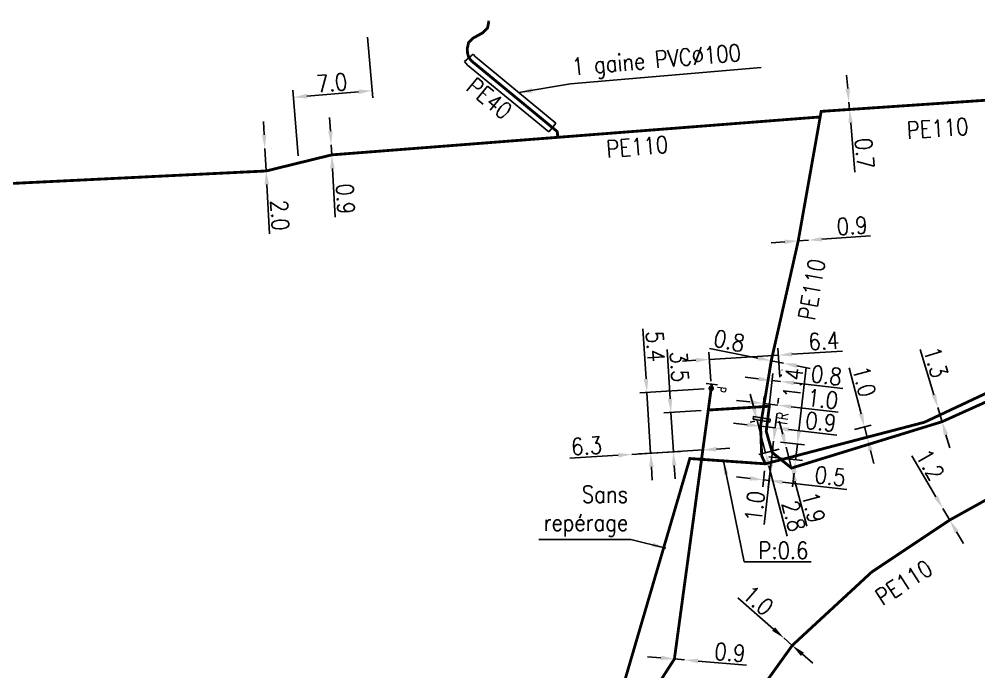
# Model space of a CAD drawing. Header units: millimetres. Extents: x 115991 to 117009, y 129000 to 129990.
# Drawn here: x 116075.2 to 116160.2, y 129347.3 to 129405 of the extents above; entities that cross this region are included whole.
import ezdxf
from ezdxf.enums import TextEntityAlignment as Align

# ---------------------------------------------------------------- set-up
doc = ezdxf.new("R2010")
doc.units = ezdxf.units.MM
doc.header["$PDMODE"] = 34
for name, pattern in [('L_25_FN', [2000, 1000, 1000]), ('L_25_PE', [2000, 1000, 1000]), ('L_RAC_PE', [3.5, 2, -1.5])]:
    doc.linetypes.add(name, pattern=pattern)
doc.layers.get('0').update_dxf_attribs({"linetype": 'CONTINUOUS'})
doc.layers.get('DEFPOINTS').update_dxf_attribs({"linetype": 'CONTINUOUS'})
for name, color, linetype in [('L_150', 1, 'CONTINUOUS'), ('L_300', 7, 'CONTINUOUS'), ('L_340', 7, 'CONTINUOUS'), ('L_400', 7, 'CONTINUOUS')]:
    doc.layers.add(name, color=color, linetype=linetype)
doc.layers.add('L_170', color=7, linetype='CONTINUOUS', plot=False)
doc.styles.add('G_ROMANS', font='ROMANS.SHX', dxfattribs={"width": 0.75})
doc.styles.get("Standard").update_dxf_attribs({"font": 'romans.shx', "width": 0.85})
doc.dimstyles.get("Standard").update_dxf_attribs({"dimtxt": 1.5, "dimasz": 1.2, "dimexe": 0.625, "dimexo": 0.625, "dimgap": 0.25, "dimtad": 1, "dimdec": 1, "dimzin": 0, "dimdsep": 46, "dimtxsty": 'Standard', "dimcen": -0.5, "dimadec": 0, "dimazin": 0, "dimtfac": 1, "dimtdec": 1, "dimtmove": 0, "dimatfit": 3, "dimfxl": 0, "dimtolj": 1, "dimtzin": 0, "dimarcsym": 0})

# ---------------------------------------------------------------- blocks, each defined once
blk = doc.blocks.new('L_340_19')
at = {"linetype": 'Continuous'}
blk.add_hatch(color=0, dxfattribs=at).paths.add_polyline_path([(0.125, 0.75), (-0.125, 0.75), (-0.125, -0.75), (0.125, -0.75)])
at = {"color": 0, "linetype": 'Continuous'}
blk.add_lwpolyline([(-0.125, 0.75), (0.125, 0.75), (0.125, -0.75), (-0.125, -0.75)], close=True, dxfattribs=at)
at = {"color": 0, "linetype": 'Continuous', "style": 'G_ROMANS', "width": 0.75}
for tag, height, flags, p in [('TR', 1.5, 8, (0, 3)), ('DEF_LEG', 1.2, 3, (0, -5)), ('DEF_COUP', 1.2, 3, (0, -7.5)), ('DEF_TYPE', 1.2, 3, (0, -10))]:
    blk.add_attdef(tag, text='', height=height, dxfattribs=dict(at, flags=flags)).set_placement(p, align=Align.MIDDLE)
blk = doc.blocks.new('*D166')
at = {"layer": 'DEFPOINTS', "color": 0, "linetype": 'Continuous', "transparency": 16777216}
for p in [(116105.9943718906, 129404.0847700182), (116106.4483849751, 129398.7241540022), (116099.9654046856, 129392.3271325548)]:
    blk.add_point(p, dxfattribs=at)
at = {"layer": 'L_150', "color": 0, "linetype": 'Continuous', "lineweight": -2, "transparency": 16777216}
for p, q in [((116106.0471169306, 129403.4619996266), (116106.5011300152, 129398.1013836105)), ((116099.9126596456, 129392.9499029465), (116099.4208995945, 129398.7562043411)), ((116100.6693637866, 129398.2347044263), (116105.2526658231, 129398.6228835253))]:
    blk.add_line(p, q, dxfattribs=at)
at = {"layer": 'L_150', "color": 0, "linetype": 'Continuous', "transparency": 16777216}
for points in [[(116105.2357874103, 129398.8221700506), (116105.2695442359, 129398.4235969999), (116106.4483849751, 129398.7241540022)], [(116100.6524853738, 129398.4339909517), (116100.6862421994, 129398.035417901), (116099.4736446346, 129398.1334339494)]]:
    blk.add_solid(points, dxfattribs=at)
at = {"layer": 'L_150', "color": 0, "linetype": 'Continuous', "transparency": 16777216, "insert": (116102.8766227407, 129399.4252266025), "char_height": 1.5, "attachment_point": 5, "rotation": 4.84106709787068}
blk.add_mtext('\\A1;7.0', dxfattribs=at)
blk = doc.blocks.new('*D167')
at = {"layer": 'DEFPOINTS', "color": 0, "linetype": 'Continuous', "transparency": 16777216}
for p in [(116102.8209435726, 129393.9375280669), (116102.8209435726, 129393.9375280669), (116102.8709003801, 129393.0396394095)]:
    blk.add_point(p, dxfattribs=at)
at = {"layer": 'L_150', "color": 0, "linetype": 'Continuous', "lineweight": -2, "transparency": 16777216}
for p, q in [((116102.7542809682, 129395.13567501), (116102.6876183639, 129396.3338219531)), ((116102.8209435726, 129393.9375280669), (116102.8709003802, 129393.0396394095)), ((116103.4949352463, 129393.074359516), (116103.4949352464, 129393.074359516)), ((116102.9375629846, 129391.8414924665), (116103.1770325187, 129387.5374348466))]:
    blk.add_line(p, q, dxfattribs=at)
at = {"layer": 'L_150', "color": 0, "linetype": 'Continuous', "transparency": 16777216}
for points in [[(116102.9539721254, 129395.1467854441), (116102.5545898111, 129395.1245645759), (116102.8209435726, 129393.9375280669)], [(116103.1372541417, 129391.8526029005), (116102.7378718274, 129391.8303820324), (116102.8709003802, 129393.0396394095)]]:
    blk.add_solid(points, dxfattribs=at)
at = {"layer": 'L_150', "color": 0, "linetype": 'Continuous', "transparency": 16777216, "insert": (116104.0890848397, 129389.1459423553), "char_height": 1.5, "attachment_point": 5, "rotation": 273.18454427555486}
blk.add_mtext('\\A1;0.9', dxfattribs=at)
blk = doc.blocks.new('*D170')
at = {"layer": 'DEFPOINTS', "color": 0, "linetype": 'Continuous', "transparency": 16777216}
for p in [(116096.9488447964, 129393.6108157219), (116096.9488447965, 129393.6108157219), (116097.0599089912, 129391.6146257001)]:
    blk.add_point(p, dxfattribs=at)
at = {"layer": 'L_150', "color": 0, "linetype": 'Continuous', "lineweight": -2, "transparency": 16777216}
for p, q in [((116096.8821821922, 129394.8089626649), (116096.8155195879, 129396.007109608)), ((116096.9488447965, 129393.6108157219), (116097.0599089914, 129391.6146257001)), ((116097.5728796626, 129393.6455358283), (116097.5728796627, 129393.6455358283)), ((116097.6839438574, 129391.6493458065), (116097.6839438576, 129391.6493458065)), ((116097.1265715958, 129390.416478757), (116097.3694139401, 129386.0518006072))]:
    blk.add_line(p, q, dxfattribs=at)
at = {"layer": 'L_150', "color": 0, "linetype": 'Continuous', "transparency": 16777216}
for points in [[(116097.0818733494, 129394.820073099), (116096.682491035, 129394.7978522309), (116096.9488447965, 129393.6108157219)], [(116097.3262627529, 129390.427589191), (116096.9268804386, 129390.4053683229), (116097.0599089914, 129391.6146257001)]]:
    blk.add_solid(points, dxfattribs=at)
at = {"layer": 'L_150', "color": 0, "linetype": 'Continuous', "transparency": 16777216, "insert": (116098.279779856, 129387.6906183809), "char_height": 1.5, "attachment_point": 5, "rotation": 273.18454427454395}
blk.add_mtext('\\A1;2.0', dxfattribs=at)
blk = doc.blocks.new('*D152')
at = {"layer": 'DEFPOINTS', "color": 0, "linetype": 'Continuous', "transparency": 16777216}
for p in [(116140.8589340796, 129369.0214487635), (116142.1503721663, 129368.8725834928), (116142.150739811, 129368.8757728895)]:
    blk.add_point(p, dxfattribs=at)
at = {"layer": 'L_150', "color": 0, "linetype": 'Continuous', "lineweight": -2, "transparency": 16777216}
for p, q in [((116139.6668279322, 129369.1588639487), (116138.4747217847, 129369.2962791341)), ((116140.7873636706, 129368.400560145), (116140.7873636706, 129368.4005601449)), ((116140.8589340796, 129369.0214487633), (116142.1503721663, 129368.8725834928)), ((116142.079169402, 129368.2548842711), (116142.0788017573, 129368.2516948744)), ((116143.3424783138, 129368.7351683075), (116147.6248358137, 129368.2415369719))]:
    blk.add_line(p, q, dxfattribs=at)
at = {"layer": 'L_150', "color": 0, "linetype": 'Continuous', "transparency": 16777216}
for points in [[(116139.6897304631, 129369.3575483066), (116139.6439254013, 129368.9601795908), (116140.8589340796, 129369.0214487633)], [(116143.3653808447, 129368.9338526654), (116143.3195757829, 129368.5364839496), (116142.1503721663, 129368.8725834928)]]:
    blk.add_solid(points, dxfattribs=at)
at = {"layer": 'L_150', "color": 0, "linetype": 'Continuous', "transparency": 16777216, "insert": (116146.194222792, 129369.4130668366), "char_height": 1.5, "attachment_point": 5, "rotation": 353.42448348719773}
blk.add_mtext('\\A1;0.9', dxfattribs=at)
blk = doc.blocks.new('*D153')
at = {"layer": 'DEFPOINTS', "color": 0, "linetype": 'Continuous', "transparency": 16777216}
for p in [(116148.582075999, 129368.5822004526), (116150.0586824901, 129368.967832081), (116148.8221273696, 129367.6630294459)]:
    blk.add_point(p, dxfattribs=at)
at = {"layer": 'L_150', "color": 0, "linetype": 'Continuous', "lineweight": -2, "transparency": 16777216}
for p, q in [((116149.7554597062, 129370.1288901946), (116148.6968873087, 129374.1822270021)), ((116149.1867937665, 129368.7401289859), (116150.6634002576, 129369.1257606143)), ((116149.4268451371, 129367.8209579792), (116150.9034516282, 129368.2065896076)), ((116150.2987338607, 129368.0486610743), (116150.0586824901, 129368.967832081)), ((116150.6019566446, 129366.8876029606), (116150.9051794286, 129365.726544847))]:
    blk.add_line(p, q, dxfattribs=at)
at = {"layer": 'L_150', "color": 0, "linetype": 'Continuous', "transparency": 16777216}
for points in [[(116149.9489693918, 129370.1794273253), (116149.5619500206, 129370.078353064), (116150.0586824901, 129368.967832081)], [(116150.7954663303, 129366.9381400913), (116150.408446959, 129366.83706583), (116150.2987338607, 129368.0486610743)]]:
    blk.add_solid(points, dxfattribs=at)
at = {"layer": 'L_150', "color": 0, "linetype": 'Continuous', "transparency": 16777216, "insert": (116150.0421105435, 129372.9887733085), "char_height": 1.5, "attachment_point": 5, "rotation": 284.63649240603775}
blk.add_mtext('\\A1;1.0', dxfattribs=at)
blk = doc.blocks.new('*D157')
at = {"layer": 'DEFPOINTS', "color": 0, "linetype": 'Continuous', "transparency": 16777216}
for p in [(116142.0134058872, 129367.6843717028), (116141.2806029977, 129365.6934794394), (116141.6134124656, 129364.2143431504)]:
    blk.add_point(p, dxfattribs=at)
at = {"layer": 'L_150', "color": 0, "linetype": 'Continuous', "lineweight": -2, "transparency": 16777216}
for p, q in [((116141.9418354781, 129367.0634830844), (116141.5418420566, 129363.5934545319)), ((116141.2090325887, 129365.072590821), (116141.0451311618, 129363.6507108591)), ((116139.9245954234, 129364.409014663), (116138.7324892759, 129364.5464298483)), ((116141.1167015708, 129364.2715994776), (116141.6134124656, 129364.2143431504)), ((116142.8055186131, 129364.076927965), (116148.4913569309, 129363.4215160891))]:
    blk.add_line(p, q, dxfattribs=at)
at = {"layer": 'L_150', "color": 0, "linetype": 'Continuous', "transparency": 16777216}
for points in [[(116139.9474979543, 129364.6076990209), (116139.9016928925, 129364.210330305), (116141.1167015708, 129364.2715994776)], [(116142.828421144, 129364.2756123229), (116142.7826160822, 129363.8782436071), (116141.6134124656, 129364.2143431504)]]:
    blk.add_solid(points, dxfattribs=at)
at = {"layer": 'L_150', "color": 0, "linetype": 'Continuous', "transparency": 16777216, "insert": (116147.0305864619, 129364.5965222307), "char_height": 1.5, "attachment_point": 5, "rotation": 353.424483487657}
blk.add_mtext('\\A1;0.5', dxfattribs=at)
blk = doc.blocks.new('*D158')
at = {"layer": 'DEFPOINTS', "color": 0, "linetype": 'Continuous', "transparency": 16777216}
for p in [(116142.0134058872, 129367.6843717028), (116144.1204862447, 129367.4414865885), (116140.9590085604, 129366.3966425865)]:
    blk.add_point(p, dxfattribs=at)
at = {"layer": 'L_150', "color": 0, "linetype": 'Continuous', "lineweight": -2, "transparency": 16777216}
for p, q in [((116144.25790143, 129368.633592736), (116144.9024826647, 129374.2254729228)), ((116142.6342945057, 129367.6128012938), (116144.7413748632, 129367.3699161795)), ((116143.9601685284, 129366.0506960832), (116144.1204862447, 129367.4414865885)), ((116141.5798971788, 129366.3250721774), (116144.5810571469, 129365.9791256741)), ((116143.8227533431, 129364.8585899357), (116143.6853381577, 129363.6664837882))]:
    blk.add_line(p, q, dxfattribs=at)
at = {"layer": 'L_150', "color": 0, "linetype": 'Continuous', "transparency": 16777216}
for points in [[(116144.0592170721, 129368.6564952669), (116144.4565857879, 129368.6106902051), (116144.1204862447, 129367.4414865885)], [(116143.6240689852, 129364.8814924666), (116144.021437701, 129364.8356874048), (116143.9601685284, 129366.0506960832)]]:
    blk.add_solid(points, dxfattribs=at)
at = {"layer": 'L_150', "color": 0, "linetype": 'Continuous', "transparency": 16777216, "insert": (116143.7344290771, 129372.8250173482), "char_height": 1.5, "attachment_point": 5, "rotation": 83.42448348811011}
blk.add_mtext('\\A1;1.4', dxfattribs=at)
blk = doc.blocks.new('*D171')
at = {"layer": 'DEFPOINTS', "color": 0, "linetype": 'Continuous', "transparency": 16777216}
for p in [(116142.3825347771, 129370.8866438369), (116142.328315687, 129370.4162816241), (116140.9499923553, 129369.638788069)]:
    blk.add_point(p, dxfattribs=at)
at = {"layer": 'L_340', "color": 0, "linetype": 'Continuous', "lineweight": -2, "transparency": 16777216}
for p, q in [((116141.0215627644, 129370.2596766875), (116141.1823031865, 129371.654134256)), ((116139.91862663, 129371.1706608229), (116138.7265204825, 129371.3080760084)), ((116141.1107327774, 129371.0332456375), (116142.3825347771, 129370.8866438369)), ((116142.399886096, 129371.0371702425), (116142.4541051862, 129371.5075324554)), ((116143.5746409246, 129370.7492286515), (116147.7363686358, 129370.2695024237))]:
    blk.add_line(p, q, dxfattribs=at)
at = {"layer": 'L_340', "color": 0, "linetype": 'Continuous', "transparency": 16777216}
for points in [[(116139.9415291609, 129371.3693451809), (116139.8957240991, 129370.971976465), (116141.1107327774, 129371.0332456375)], [(116143.5975434555, 129370.9479130094), (116143.5517383937, 129370.5505442936), (116142.3825347771, 129370.8866438369)]]:
    blk.add_solid(points, dxfattribs=at)
at = {"layer": 'L_340', "color": 0, "linetype": 'Continuous', "transparency": 16777216, "insert": (116146.3660705085, 129371.4340797344), "char_height": 1.5, "attachment_point": 5, "rotation": 353.42448348340565}
blk.add_mtext('\\A1;1.0', dxfattribs=at)
blk = doc.blocks.new('*D172')
at = {"layer": 'DEFPOINTS', "color": 0, "linetype": 'Continuous', "transparency": 16777216}
for p in [(116144.1941161692, 129385.4240271551), (116145.0919156528, 129385.4869245898), (116145.0919156528, 129385.4869245898)]:
    blk.add_point(p, dxfattribs=at)
at = {"layer": 'L_150', "color": 0, "linetype": 'Continuous', "lineweight": -2, "transparency": 16777216}
for p, q in [((116142.9970501911, 129385.3401639089), (116141.799984213, 129385.2563006627)), ((116144.1941161692, 129385.4240271551), (116145.0919156528, 129385.4869245898)), ((116146.2889816309, 129385.570787836), (116150.5891561415, 129385.8720465806))]:
    blk.add_line(p, q, dxfattribs=at)
at = {"layer": 'L_150', "color": 0, "linetype": 'Continuous', "transparency": 16777216}
for points in [[(116142.9830729834, 129385.5396749052), (116143.0110273988, 129385.1406529126), (116144.1941161692, 129385.4240271551)], [(116146.2750044232, 129385.7702988324), (116146.3029588386, 129385.3712768397), (116145.0919156528, 129385.4869245898)]]:
    blk.add_solid(points, dxfattribs=at)
at = {"layer": 'L_150', "color": 0, "linetype": 'Continuous', "transparency": 16777216, "insert": (116148.9677158368, 129386.7609038132), "char_height": 1.5, "attachment_point": 5, "rotation": 4.007441675864143}
blk.add_mtext('\\A1;0.9', dxfattribs=at)
blk = doc.blocks.new('*D173')
at = {"layer": 'DEFPOINTS', "color": 0, "linetype": 'Continuous', "transparency": 16777216}
for p in [(116141.8065118285, 129374.8221976091), (116142.8852011569, 129374.6068391544), (116142.8861351591, 129374.611517393)]:
    blk.add_point(p, dxfattribs=at)
at = {"layer": 'L_150', "color": 0, "linetype": 'Continuous', "lineweight": -2, "transparency": 16777216}
for p, q in [((116140.6297354867, 129375.0571389662), (116136.3429073842, 129375.9129967668)), ((116142.8852011569, 129374.6068391544), (116141.8065118285, 129374.8221976092)), ((116144.0619774987, 129374.3718977974), (116145.2387538406, 129374.1369564403)), ((116142.763769869, 129373.9986130483), (116142.7628358667, 129373.9939348097))]:
    blk.add_line(p, q, dxfattribs=at)
at = {"layer": 'L_150', "color": 0, "linetype": 'Continuous', "transparency": 16777216}
for points in [[(116140.6688923795, 129375.2532683565), (116140.5905785938, 129374.8610095759), (116141.8065118285, 129374.8221976092)], [(116144.1011343916, 129374.5680271877), (116144.0228206059, 129374.1757684071), (116142.8852011569, 129374.6068391544)]]:
    blk.add_solid(points, dxfattribs=at)
at = {"layer": 'L_150', "color": 0, "linetype": 'Continuous', "transparency": 16777216, "insert": (116138.0937177287, 129376.5831854965), "char_height": 1.5, "attachment_point": 5, "rotation": 348.70944655713174}
blk.add_mtext('\\A1;0.8', dxfattribs=at)
blk = doc.blocks.new('*D174')
at = {"layer": 'DEFPOINTS', "color": 0, "linetype": 'Continuous', "transparency": 16777216}
for p in [(116148.6814932024, 129397.7069125818), (116148.6814932024, 129397.7069125818), (116148.7369431633, 129397.059282053)]:
    blk.add_point(p, dxfattribs=at)
at = {"layer": 'L_150', "color": 0, "linetype": 'Continuous', "lineweight": -2, "transparency": 16777216}
for p, q in [((116148.5791240439, 129398.9025381735), (116148.4767548853, 129400.0981637651)), ((116148.6814932024, 129397.7069125818), (116148.7369431633, 129397.059282053)), ((116148.8393123219, 129395.8636564614), (116149.2122285424, 129391.5081632347))]:
    blk.add_line(p, q, dxfattribs=at)
at = {"layer": 'L_150', "color": 0, "linetype": 'Continuous', "transparency": 16777216}
for points in [[(116148.7783949758, 129398.9195996999), (116148.3798531119, 129398.885476647), (116148.6814932024, 129397.7069125818)], [(116149.0385832539, 129395.8807179878), (116148.64004139, 129395.846594935), (116148.7369431633, 129397.059282053)]]:
    blk.add_solid(points, dxfattribs=at)
at = {"layer": 'L_150', "color": 0, "linetype": 'Continuous', "transparency": 16777216, "insert": (116150.0733096711, 129393.1734046844), "char_height": 1.5, "attachment_point": 5, "rotation": 274.89371514756493}
blk.add_mtext('\\A1;0.7', dxfattribs=at)
blk = doc.blocks.new('*D557')
at = {"layer": 'DEFPOINTS', "color": 0, "linetype": 'Continuous', "transparency": 16777216}
for p in [(116140.949160487, 129369.6331483293), (116141.2951963349, 129366.6791536438), (116143.1227645297, 129367.1564426867)]:
    blk.add_point(p, dxfattribs=at)
at = {"layer": 'L_340', "color": 0, "linetype": 'Continuous', "lineweight": -2, "transparency": 16777216}
for p, q in [((116140.2476699658, 129370.6901945502), (116139.9444471818, 129371.8512526639)), ((116140.3444427195, 129369.475219796), (116139.9461749822, 129369.3712079032)), ((116140.5508927497, 129369.5291364365), (116141.2951963349, 129366.6791536438)), ((116142.5180467622, 129366.9985141534), (116140.6904785674, 129366.5212251105)), ((116141.5984191189, 129365.5180955301), (116143.2256153001, 129359.2874643615))]:
    blk.add_line(p, q, dxfattribs=at)
at = {"layer": 'L_340', "color": 0, "linetype": 'Continuous', "transparency": 16777216}
for points in [[(116140.4411796514, 129370.7407316809), (116140.0541602802, 129370.6396574195), (116140.5508927497, 129369.5291364365)], [(116141.7919288045, 129365.5686326608), (116141.4049094333, 129365.4675583994), (116141.2951963349, 129366.6791536438)]]:
    blk.add_solid(points, dxfattribs=at)
at = {"layer": 'L_340', "color": 0, "linetype": 'Continuous', "transparency": 16777216, "insert": (116143.7924764779, 129361.0744053792), "char_height": 1.5, "attachment_point": 5, "rotation": 284.63649240693167}
blk.add_mtext('\\A1;2.8', dxfattribs=at)
blk = doc.blocks.new('*D676')
at = {"layer": 'DEFPOINTS', "color": 0, "linetype": 'Continuous', "transparency": 16777216}
for p in [(116156.5565910009, 129370.6648306078), (116156.5565910009, 129370.6648306078), (116156.9332244016, 129369.4205849401)]:
    blk.add_point(p, dxfattribs=at)
at = {"layer": 'L_150', "color": 0, "linetype": 'Continuous', "lineweight": -2, "transparency": 16777216}
for p, q in [((116156.2089294002, 129371.8133650702), (116154.9952179192, 129375.8229809167)), ((116156.9332244016, 129369.4205849401), (116156.5565910009, 129370.6648306078)), ((116157.2808860023, 129368.2720504777), (116157.628547603, 129367.1235160153))]:
    blk.add_line(p, q, dxfattribs=at)
at = {"layer": 'L_150', "color": 0, "linetype": 'Continuous', "transparency": 16777216}
for points in [[(116156.4003518106, 129371.8713086703), (116156.0175069898, 129371.7554214701), (116156.5565910009, 129370.6648306078)], [(116157.4723084127, 129368.3299940778), (116157.0894635919, 129368.2141068776), (116156.9332244016, 129369.4205849401)]]:
    blk.add_solid(points, dxfattribs=at)
at = {"layer": 'L_150', "color": 0, "linetype": 'Continuous', "transparency": 16777216, "insert": (116156.3853549114, 129374.6821582253), "char_height": 1.5, "attachment_point": 5, "rotation": 286.8410738846403}
blk.add_mtext('\\A1;1.3', dxfattribs=at)
blk = doc.blocks.new('*D677')
at = {"layer": 'DEFPOINTS', "color": 0, "linetype": 'Continuous', "transparency": 16777216}
for p in [(116143.1227645298, 129367.1564426868), (116143.1227645298, 129367.1564426868), (116143.602867271, 129365.3181006735)]:
    blk.add_point(p, dxfattribs=at)
at = {"layer": 'L_150', "color": 0, "linetype": 'Continuous', "lineweight": -2, "transparency": 16777216}
for p, q in [((116142.8195417459, 129368.3175008004), (116142.5163189619, 129369.4785589141)), ((116143.1227645298, 129367.1564426868), (116143.602867271, 129365.3181006735)), ((116143.9060900549, 129364.1570425598), (116144.9493208234, 129360.162449764))]:
    blk.add_line(p, q, dxfattribs=at)
at = {"layer": 'L_150', "color": 0, "linetype": 'Continuous', "transparency": 16777216}
for points in [[(116143.0130514315, 129368.3680379311), (116142.6260320603, 129368.2669636698), (116143.1227645298, 129367.1564426868)], [(116144.0995997405, 129364.2075796904), (116143.7125803693, 129364.1065054291), (116143.602867271, 129365.3181006735)]]:
    blk.add_solid(points, dxfattribs=at)
at = {"layer": 'L_150', "color": 0, "linetype": 'Continuous', "transparency": 16777216, "insert": (116145.5468652591, 129361.8319027583), "char_height": 1.5, "attachment_point": 5, "rotation": 284.63649240543947}
blk.add_mtext('\\A1;1.9', dxfattribs=at)
blk = doc.blocks.new('*D678')
at = {"layer": 'DEFPOINTS', "color": 0, "linetype": 'Continuous', "transparency": 16777216}
for p in [(116142.0134058872, 129367.6843717029), (116142.0134058863, 129367.684371703), (116141.8988932329, 129366.6909499133)]:
    blk.add_point(p, dxfattribs=at)
at = {"layer": 'L_150', "color": 0, "linetype": 'Continuous', "lineweight": -2, "transparency": 16777216}
for p, q in [((116142.1508210714, 129368.8764778505), (116142.2882362565, 129370.0685839979)), ((116141.3925172687, 129367.7559421118), (116141.3925172679, 129367.7559421119)), ((116142.0134058863, 129367.684371703), (116141.8988932321, 129366.6909499134)), ((116141.2780046144, 129366.7625203222), (116141.2780046136, 129366.7625203223)), ((116141.761478047, 129365.4988437658), (116141.1661210808, 129360.3339946357))]:
    blk.add_line(p, q, dxfattribs=at)
at = {"layer": 'L_150', "color": 0, "linetype": 'Continuous', "transparency": 16777216}
for points in [[(116141.9521367135, 129368.8993803813), (116142.3495054294, 129368.8535753196), (116142.0134058863, 129367.684371703)], [(116141.5627936891, 129365.5217462967), (116141.9601624049, 129365.475941235), (116141.8988932321, 129366.6909499134)]]:
    blk.add_solid(points, dxfattribs=at)
at = {"layer": 'L_150', "color": 0, "linetype": 'Continuous', "transparency": 16777216, "insert": (116140.343854812, 129361.9333180719), "char_height": 1.5, "attachment_point": 5, "rotation": 83.424483500187}
blk.add_mtext('\\A1;1.0', dxfattribs=at)
blk = doc.blocks.new('*D679')
at = {"layer": 'DEFPOINTS', "color": 0, "linetype": 'Continuous', "transparency": 16777216}
for p in [(116142.6059350036, 129372.8246886138), (116142.6248130032, 129372.9884592948), (116141.3607364553, 129368.5718193183)]:
    blk.add_point(p, dxfattribs=at)
at = {"layer": 'L_150', "color": 0, "linetype": 'Continuous', "lineweight": -2, "transparency": 16777216}
for p, q in [((116140.6876405145, 129373.2117589791), (116139.4955343676, 129373.3491741694)), ((116141.4323068669, 129369.1927079365), (116141.951317073, 129373.695232407)), ((116142.6775054152, 129373.4455772319), (116142.6963834148, 129373.609347913)), ((116141.8797466614, 129373.0743437888), (116142.6248130032, 129372.9884592948)), ((116143.8169191501, 129372.8510441045), (116148.1595915423, 129372.350460197))]:
    blk.add_line(p, q, dxfattribs=at)
at = {"layer": 'L_150', "color": 0, "linetype": 'Continuous', "transparency": 16777216}
for points in [[(116140.7105430462, 129373.4104433369), (116140.6647379828, 129373.0130746213), (116141.8797466614, 129373.0743437888)], [(116143.8398216818, 129373.0497284624), (116143.7940166184, 129372.6523597467), (116142.6248130032, 129372.9884592948)]]:
    blk.add_solid(points, dxfattribs=at)
at = {"layer": 'L_150', "color": 0, "linetype": 'Continuous', "transparency": 16777216, "insert": (116146.6988210782, 129373.5254663447), "char_height": 1.5, "attachment_point": 5, "rotation": 353.4244832503269}
blk.add_mtext('\\A1;0.8', dxfattribs=at)
blk = doc.blocks.new('*D680')
at = {"layer": 'DEFPOINTS', "color": 0, "linetype": 'Continuous', "transparency": 16777216}
for p in [(116136.2253375008, 129370.4538267904), (116129.4559553257, 129366.5274733264), (116133.132525375, 129366.7553844726)]:
    blk.add_point(p, dxfattribs=at)
at = {"layer": 'L_150', "color": 0, "linetype": 'Continuous', "lineweight": -2, "transparency": 16777216}
for p, q in [((116132.8417298436, 129371.446379885), (116132.5712634831, 129375.8094333688)), ((116135.6015349193, 129370.4151571718), (116132.2921729297, 129370.2100093101)), ((116133.132525375, 129366.7553844726), (116132.9159755112, 129370.2486789286)), ((116130.0797579071, 129366.5661429449), (116133.7563279564, 129366.7940540911)), ((116133.2067710426, 129365.5576835162), (116133.2810167102, 129364.3599825599))]:
    blk.add_line(p, q, dxfattribs=at)
at = {"layer": 'L_150', "color": 0, "linetype": 'Continuous', "transparency": 16777216}
for points in [[(116133.0413466696, 129371.4587541629), (116132.6421130175, 129371.434005607), (116132.9159755112, 129370.2486789286)], [(116133.4063878686, 129365.5700577941), (116133.0071542165, 129365.5453092383), (116133.132525375, 129366.7553844726)]]:
    blk.add_solid(points, dxfattribs=at)
at = {"layer": 'L_150', "color": 0, "linetype": 'Continuous', "transparency": 16777216, "insert": (116133.6674579598, 129374.2886284947), "char_height": 1.5, "attachment_point": 5, "rotation": 273.5472351363488}
blk.add_mtext('\\A1;3.5', dxfattribs=at)
blk = doc.blocks.new('*D681')
at = {"layer": 'DEFPOINTS', "color": 0, "linetype": 'Continuous', "transparency": 16777216}
for p in [(116129.4559553257, 129366.5274733264), (116129.4559553257, 129366.5274733264), (116135.7438853465, 129366.9172630816)]:
    blk.add_point(p, dxfattribs=at)
at = {"layer": 'L_150', "color": 0, "linetype": 'Continuous', "lineweight": -2, "transparency": 16777216}
for p, q in [((116135.7438853465, 129366.9172630815), (116129.4559553257, 129366.5274733264)), ((116136.9415863028, 129366.9915087492), (116138.1392872592, 129367.0657544168)), ((116128.2582543693, 129366.4532276587), (116123.9557988505, 129366.1865177752))]:
    blk.add_line(p, q, dxfattribs=at)
at = {"layer": 'L_150', "color": 0, "linetype": 'Continuous', "transparency": 16777216}
for points in [[(116128.2458800914, 129366.6528444848), (116128.2706286473, 129366.2536108327), (116129.4559553257, 129366.5274733264)], [(116136.9292120249, 129367.1911255752), (116136.9539605808, 129366.7918919231), (116135.7438853465, 129366.9172630815)]]:
    blk.add_solid(points, dxfattribs=at)
at = {"layer": 'L_150', "color": 0, "linetype": 'Continuous', "transparency": 16777216, "insert": (116125.446304742, 129367.2808340135), "char_height": 1.5, "attachment_point": 5, "rotation": 3.547235139153482}
blk.add_mtext('\\A1;6.3', dxfattribs=at)
blk = doc.blocks.new('*D682')
at = {"layer": 'DEFPOINTS', "color": 0, "linetype": 'Continuous', "transparency": 16777216}
for p in [(116133.2255947169, 129348.4188615888), (116134.1223061557, 129348.3419942004), (116134.1223061557, 129348.3419942004)]:
    blk.add_point(p, dxfattribs=at)
at = {"layer": 'L_150', "color": 0, "linetype": 'Continuous', "lineweight": -2, "transparency": 16777216}
for p, q in [((116132.029979465, 129348.52135144), (116130.8343642132, 129348.6238412912)), ((116133.2255947169, 129348.4188615888), (116134.1223061557, 129348.3419942004)), ((116135.3179214076, 129348.2395043492), (116139.6128845294, 129347.8713339612))]:
    blk.add_line(p, q, dxfattribs=at)
at = {"layer": 'L_150', "color": 0, "linetype": 'Continuous', "transparency": 16777216}
for points in [[(116132.0470611069, 129348.7206206486), (116132.0128978232, 129348.3220822313), (116133.2255947169, 129348.4188615888)], [(116135.3350030494, 129348.4387735579), (116135.3008397657, 129348.0402351406), (116134.1223061557, 129348.3419942004)]]:
    blk.add_solid(points, dxfattribs=at)
at = {"layer": 'L_150', "color": 0, "linetype": 'Continuous', "transparency": 16777216, "insert": (116138.1486188038, 129349.0005202728), "char_height": 1.5, "attachment_point": 5, "rotation": 355.1005010959057}
blk.add_mtext('\\A1;0.9', dxfattribs=at)
blk = doc.blocks.new('*D683')
at = {"layer": 'DEFPOINTS', "color": 0, "linetype": 'Continuous', "transparency": 16777216}
for p in [(116136.4866972417, 129372.373675661), (116129.4559553257, 129366.5274733264), (116131.1213258727, 129366.6307099042)]:
    blk.add_point(p, dxfattribs=at)
at = {"layer": 'L_340', "color": 0, "linetype": 'Continuous', "lineweight": -2, "transparency": 16777216}
for p, q in [((116130.7129747009, 129373.2180651642), (116130.4387518631, 129377.6417166131)), ((116135.8628946602, 129372.3350060425), (116130.1634177871, 129371.9816945893)), ((116131.1213258727, 129366.6307099042), (116130.7872203685, 129372.0203642078)), ((116130.0797579071, 129366.5661429449), (116131.7451284541, 129366.6693795228)), ((116131.1955715403, 129365.4330089479), (116131.2698172079, 129364.2353079916))]:
    blk.add_line(p, q, dxfattribs=at)
at = {"layer": 'L_340', "color": 0, "linetype": 'Continuous', "transparency": 16777216}
for points in [[(116130.912591527, 129373.2304394421), (116130.5133578749, 129373.2056908862), (116130.7872203685, 129372.0203642078)], [(116131.3951883664, 129365.4453832258), (116130.9959547142, 129365.42063467), (116131.1213258727, 129366.6307099042)]]:
    blk.add_solid(points, dxfattribs=at)
at = {"layer": 'L_340', "color": 0, "linetype": 'Continuous', "transparency": 16777216, "insert": (116131.5368245785, 129376.0906127565), "char_height": 1.5, "attachment_point": 5, "rotation": 273.54723513668887}
blk.add_mtext('\\A1;5.4', dxfattribs=at)
blk = doc.blocks.new('L_340_07')
at = {"color": 0, "linetype": 'Continuous', "const_width": 0.25, "flags": 128}
blk.add_lwpolyline([(0, 0), (1.25, 0)], dxfattribs=at)
at = {"color": 0, "linetype": 'Continuous', "flags": 128}
blk.add_lwpolyline([(1.25, -0.5), (1.25, 0.5)], dxfattribs=at)
at = {"color": 0, "linetype": 'Continuous', "style": 'G_ROMANS', "width": 0.75, "flags": 3}
for tag, p in [('DEF_LEG', (0.7227466296353171, -3.465132747278755)), ('DEF_COUP', (0.7227466296353171, -5.965132747278755)), ('DEF_TYPE', (0.7227466296353171, -8.465132747278755))]:
    blk.add_attdef(tag, text='', height=1.2, dxfattribs=at).set_placement(p, align=Align.MIDDLE)
blk = doc.blocks.new('*D684')
at = {"layer": 'DEFPOINTS', "color": 0, "linetype": 'Continuous', "transparency": 16777216}
for p in [(116142.4386188649, 129375.3173188434), (116142.5976128613, 129372.7524922658), (116136.4866972417, 129372.373675661)]:
    blk.add_point(p, dxfattribs=at)
at = {"layer": 'L_340', "color": 0, "linetype": 'Continuous', "lineweight": -2, "transparency": 16777216}
for p, q in [((116142.5589432428, 129373.3762948472), (116142.3999492464, 129375.9411214249)), ((116136.4480276231, 129372.9974782425), (116136.2890336267, 129375.5623048201)), ((116136.3277032453, 129374.9385022387), (116142.4386188649, 129375.3173188434)), ((116143.6363198213, 129375.391564511), (116148.105434611, 129375.6686056284)), ((116135.1300022889, 129374.8642565711), (116133.9323013326, 129374.7900109035))]:
    blk.add_line(p, q, dxfattribs=at)
at = {"layer": 'L_340', "color": 0, "linetype": 'Continuous', "transparency": 16777216}
for points in [[(116135.117628011, 129375.0638733971), (116135.1423765668, 129374.664639745), (116136.3277032453, 129374.9385022387)], [(116143.6239455433, 129375.5911813371), (116143.6486940992, 129375.191947685), (116142.4386188649, 129375.3173188434)]]:
    blk.add_solid(points, dxfattribs=at)
at = {"layer": 'L_340', "color": 0, "linetype": 'Continuous', "transparency": 16777216, "insert": (116146.4608869576, 129376.5685794122), "char_height": 1.5, "attachment_point": 5, "rotation": 3.54723513673995}
blk.add_mtext('\\A1;6.4', dxfattribs=at)
blk = doc.blocks.new('L_300_12')
at = {"color": 0, "linetype": 'Continuous', "const_width": 0.4966666666666669, "flags": 128}
blk.add_lwpolyline([(-0.2516666666666652, 0, 1), (0.2516666666666652, 0, 1)], format="xyb", close=True, dxfattribs=at)
at = {"color": 0, "linetype": 'Continuous', "style": 'G_ROMANS', "width": 0.75}
blk.add_text('P', height=1.5, dxfattribs=at).set_placement((0, 1.849999999999994), align=Align.MIDDLE)
at = {"color": 0, "linetype": 'Continuous', "style": 'G_ROMANS', "width": 0.75, "flags": 3}
for tag, p in [('DEF_LEG', (0, -5)), ('DEF_COUP', (0, -7.5)), ('DEF_TYPE', (0, -10))]:
    blk.add_attdef(tag, text='', height=1.2, dxfattribs=at).set_placement(p, align=Align.MIDDLE)
blk = doc.blocks.new('*D698')
at = {"layer": 'DEFPOINTS', "color": 0, "linetype": 'Continuous', "transparency": 16777216}
for p in [(116142.9151554394, 129350.2796420517), (116142.9151554394, 129350.2796420517), (116143.6677760051, 129349.6211875855)]:
    blk.add_point(p, dxfattribs=at)
at = {"layer": 'L_150', "color": 0, "linetype": 'Continuous', "lineweight": -2, "transparency": 16777216}
for p, q in [((116142.0120107606, 129351.0697874112), (116138.8590681765, 129353.8282413001)), ((116143.6677760051, 129349.6211875854), (116142.9151554394, 129350.2796420517)), ((116144.5709206839, 129348.831042226), (116145.4740653627, 129348.0408968665))]:
    blk.add_line(p, q, dxfattribs=at)
at = {"layer": 'L_150', "color": 0, "linetype": 'Continuous', "transparency": 16777216}
for points in [[(116142.1437016539, 129351.2203115243), (116141.8803198674, 129350.9192632981), (116142.9151554394, 129350.2796420517)], [(116144.7026115772, 129348.9815663391), (116144.4392297907, 129348.6805181128), (116143.6677760051, 129349.6211875854)]]:
    blk.add_solid(points, dxfattribs=at)
at = {"layer": 'L_150', "color": 0, "linetype": 'Continuous', "transparency": 16777216, "insert": (116140.6424215954, 129353.5967076011), "char_height": 1.5, "attachment_point": 5, "rotation": 318.817892145597}
blk.add_mtext('\\A1;1.0', dxfattribs=at)
blk = doc.blocks.new('*D699')
at = {"layer": 'DEFPOINTS', "color": 0, "linetype": 'Continuous', "transparency": 16777216}
for p in [(116157.0002984087, 129361.7484235542), (116157.0002984087, 129361.7484235542), (116157.6094920913, 129360.7145555466)]:
    blk.add_point(p, dxfattribs=at)
at = {"layer": 'L_150', "color": 0, "linetype": 'Continuous', "lineweight": -2, "transparency": 16777216}
for p, q in [((116156.3911047261, 129362.7822915617), (116154.2643660663, 129366.3915986239)), ((116157.6094920913, 129360.7145555466), (116157.0002984087, 129361.7484235542)), ((116158.2186857739, 129359.680687539), (116158.8278794565, 129358.6468195315))]:
    blk.add_line(p, q, dxfattribs=at)
at = {"layer": 'L_150', "color": 0, "linetype": 'Continuous', "transparency": 16777216}
for points in [[(116156.5634160607, 129362.8838238422), (116156.2187933915, 129362.6807592813), (116157.0002984087, 129361.7484235542)], [(116158.3909971085, 129359.7822198195), (116158.0463744393, 129359.5791552586), (116157.6094920913, 129360.7145555466)]]:
    blk.add_solid(points, dxfattribs=at)
at = {"layer": 'L_150', "color": 0, "linetype": 'Continuous', "transparency": 16777216, "insert": (116155.8846952279, 129365.6115404988), "char_height": 1.5, "attachment_point": 5, "rotation": 300.50818208579363}
blk.add_mtext('\\A1;1.2', dxfattribs=at)

msp = doc.modelspace()

# ---------------------------------------------------------------- linework, layer by layer
at = {"layer": 'L_150', "linetype": 'L_25_PE', "const_width": 0.25, "flags": 128}
for points in [[(116140.949160487, 129369.6331483294), (116141.8065118285, 129374.8221976091), (116144.1941161692, 129385.4240271551), (116146.1398411777, 129396.397420532), (116146.2271360141, 129396.8897411709), (116148.7369431633, 129397.059282053), (116162.6238867476, 129397.9973639555), (116169.7768363794, 129398.4805554193)], [(116000, 129386.8572126303), (116097.0599089911, 129391.6146257), (116102.8709003802, 129393.0396394096), (116122.8886227231, 129394.5930661623), (116146.1398411777, 129396.397420532)], [(116141.604071281, 129370.6253444316), (116141.6040970813, 129370.6254970611)], [(116141.5624147759, 129370.3788316407), (116141.5624409551, 129370.3789866132)]]:
    msp.add_lwpolyline(points, dxfattribs=at)
at = {"layer": 'L_150', "linetype": 'L_25_FN', "const_width": 0.25, "flags": 128}
msp.add_lwpolyline([(116000, 129116.9979381091), (116002.2960887691, 129122.0102748528), (116015.8920878031, 129151.6901924767), (116043.836564166, 129215.1154286217), (116049.2295330548, 129225.783156136), (116053.817804587, 129234.8591273637), (116058.5311720286, 129244.882763751), (116064.8331388766, 129255.9537423462), (116067.0535766026, 129260.4977731245), (116075.9718044889, 129271.9332718144), (116083.2782256194, 129266.1200054047), (116098.8059428257, 129286.9213001301), (116108.3883526397, 129300.0966041314), (116101.3027267614, 129305.2499858634), (116127.2514412976, 129341.1313705604), (116134.5934733395, 129366.162831808), (116141.2806029977, 129365.6934794395), (116148.8221273696, 129367.6630294459), (116155.3696627116, 129369.3729885522), (116170.9832016063, 129376.7013754981), (116193.7672994195, 129387.3953434778), (116201.5900037135, 129391.1269582336), (116205.611041845, 129381.8634793402)], dxfattribs=at)
at = {"layer": 'L_150', "linetype": 'L_25_PE', "flags": 128}
for points in [[(116201.1470739754, 129389.7858625893, 0.25, 0.25, 0), (116192.3318774185, 129385.7202376177, 0.25, 0.25, 0), (116180.5006921012, 129380.3470621568, 0.25, 0.25, 0), (116175.5525761807, 129377.9267278536, 0.25, 0.25, 0), (116167.3023591166, 129374.0906620188, 0.25, 0.25, 0), (116156.9332244016, 129369.4205849401, 0.25, 0.25, 0), (116143.602867271, 129365.3181006735, 0.25, 0.25, 0), (116141.8988932326, 129366.6909499122, 0.25, 0.25, 0), (116141.3607364554, 129368.571819319, 0.25, 0.25, 0), (116141.6317303648, 129370.7889699205, 0.25, 0.25, 0), (116136.2253375007, 129370.4538267904, 0, 0, 0)], [(116077.3594853328, 129258.8204308209, 0.25, 0.25, 0), (116086.0668248936, 129271.6794522164, 0.25, 0.25, 0), (116093.7285047809, 129281.9464809812, 0.25, 0.25, 0), (116102.9444762551, 129293.9299345649, 0.25, 0.25, 0), (116111.9374605725, 129305.2280069985, 0.25, 0.25, 0), (116126.3170241689, 129325.2548940662, 0.25, 0.25, 0), (116136.6314328242, 129339.8099872944, 0.25, 0.25, 0), (116143.6677760051, 129349.6211875854, 0.25, 0.25, 0), (116150.6909083179, 129356.1059848475, 0.25, 0.25, 0), (116157.6094920913, 129360.7145555466, 0.25, 0.25, 0), (116170.712707545, 129367.9946798407, 0.25, 0.25, 0), (116196.215903154, 129379.7824871136, 0, 0, 0)], [(116000, 129112.7464822287, 0.25, 0.25, 0), (116003.0510819789, 129119.4396128166, 0.25, 0.25, 0), (116008.4202825804, 129130.5773843339, 0.25, 0.25, 0), (116013.3744507493, 129141.10740486, 0.25, 0.25, 0), (116020.4895477874, 129157.1559020734, 0.25, 0.25, 0), (116024.717792639, 129166.8444450003, 0.25, 0.25, 0), (116033.000038199, 129186.1594513142, 0.25, 0.25, 0), (116039.582769285, 129201.938920337, 0.25, 0.25, 0), (116046.3419887385, 129215.8597796484, 0.25, 0.25, 0), (116051.9305326777, 129227.4762163088, 0.25, 0.25, 0), (116056.1965167805, 129236.8411052094, 0.25, 0.25, 0), (116062.9812254382, 129250.4706433469, 0.25, 0.25, 0), (116068.7442378114, 129257.7826971392, 0.25, 0.25, 0), (116072.6082335616, 129264.7233408349, 0.25, 0.25, 0), (116076.5849937774, 129268.5032144748, 0.25, 0.25, 0), (116084.8520591314, 129280.089899002, 0.25, 0.25, 0), (116091.8667657022, 129290.1024940272, 0.25, 0.25, 0), (116109.763330099, 129315.0404520049, 0.25, 0.25, 0), (116119.6470264176, 129328.7352835327, 0.25, 0.25, 0), (116128.7090661198, 129341.3814533745, 0.25, 0.25, 0), (116133.2255947169, 129348.4188615888, 0.25, 0.25, 0), (116135.7438853465, 129366.9172630815, 0.25, 0.25, 0), (116136.2253375007, 129370.4538267904, 0.25, 0.25, 0), (116136.4866972416, 129372.373675661, 0, 0, 0)]]:
    msp.add_lwpolyline(points, format="xyseb", dxfattribs=at)
at = {"layer": 'L_150', "linetype": 'L_25_FN', "flags": 128}
msp.add_lwpolyline([(116140.9499923553, 129369.638788069, 0.25, 0.25, 0), (116140.8589340796, 129369.0214487634, 0.25, 0.25, 0), (116140.9590085604, 129366.3966425865, 0.25, 0.25, 0), (116140.9590085604, 129366.3966425865, 0.25, 0.25, 0), (116141.2806029977, 129365.6934794395, 0, 0, 0)], format="xyseb", dxfattribs=at)
at = {"layer": 'L_170', "linetype": 'L_RAC_PE', "const_width": 0.25, "flags": 128}
msp.add_lwpolyline([(116116.7756289404, 129404.9231953529), (116116.7846906714, 129404.8199398353, -0.02188749126635034), (116116.7846906714, 129404.8199398353), (116116.6711322095, 129404.2624147497), (116116.2718457599, 129403.8570752913), (116115.3895370714, 129403.3699570307), (116114.993608367, 129402.9708681807), (116114.8755518831, 129402.4212372903), (116114.9031303048, 129402.0459031287), (116115.012357402, 129401.6595020389), (116115.2647759881, 129401.3472181642), (116122.776256681, 129395.1619703521), (116122.8403760801, 129395.0819173499), (116122.8669548698, 129394.9828550038), (116122.8886227231, 129394.5930661623)], format="xyb", dxfattribs=at)
at = {"layer": 'L_400', "color": 7, "linetype": 'CONTINUOUS'}
for p, q in [((116114.6476879456, 129401.3043886413), (116115.0304918658, 129401.6260424283)), ((116115.41329578598, 129401.94769621528), (116115.0304918658, 129401.6260424283)), ((116115.41329578598, 129401.94769621528), (116115.61804752053, 129401.70401879)), ((116115.61804752053, 129401.70401879), (116122.73444020035, 129395.84410194383)), ((116114.6476879456, 129401.3043886413), (116114.91150445565, 129400.9904175384)), ((116114.91150445565, 129400.9904175384), (116122.09877443564, 129395.07213754338)), ((116122.09877443564, 129395.07213754338), (116122.416607318, 129395.4581197436)), ((116122.73444020035, 129395.84410194383), (116122.416607318, 129395.4581197436))]:
    msp.add_line(p, q, dxfattribs=at)

# ---------------------------------------------------------------- block references
at = {"layer": 'L_300', "xscale": 0.5, "yscale": 0.5, "zscale": 0.5, "rotation": 262.2476624601812}
msp.add_blockref('L_300_12', (116136.4866972416, 129372.373675661), dxfattribs=at)
at = {"layer": 'L_340', "xscale": 0.3, "rotation": 82.2476624591575}
msp.add_blockref('L_340_07', (116136.4866972416, 129372.373675661), dxfattribs=at)
at = {"layer": 'L_340'}
ref = msp.add_blockref('L_340_19', (116140.9499923553, 129369.638788069), dxfattribs=dict(at, rotation=80.40547933134259))
ref.add_attrib('TR', 'TR', dxfattribs={"layer": '0', "color": 0, "linetype": 'Continuous', "height": 1, "rotation": 82.2581313177419, "width": 0.75}).set_placement((116142.7610355477, 129369.6642662184), align=Align.MIDDLE)

# ---------------------------------------------------------------- texts
at = {"layer": 'L_150', "linetype": 'Continuous', "width": 0.85}
for rotation, p in [(3.864536669889024, (116153.8695741487, 129394.4542443275)), (4.437406563194241, (116127.2720660803, 129392.8027723198)), (79.94521950996453, (116145.6588184421, 129378.3026728896)), (32.68166073367706, (116151.6560644098, 129353.0821812612))]:
    msp.add_text('PE110', height=1.5, rotation=rotation, dxfattribs=at).set_placement(p)
at = {"layer": 'L_150', "linetype": 'Continuous', "char_height": 1.5}
for s, insert, attachment_point in [('\\A1;Sans\\Prepérage', (116129.125469548, 129359.2494488746), 9), ('\\A1;P:0.6', (116140.6687709301, 129357.2828736099), 7)]:
    msp.add_mtext(s, dxfattribs=dict(at, insert=insert, attachment_point=attachment_point))
at = {"layer": 'L_170', "linetype": 'Continuous', "width": 0.85}
msp.add_text('PE40', height=1.5, rotation=320.5306195004165, dxfattribs=at).set_placement((116114.6758327863, 129398.8416736521))
at = {"layer": 'L_400', "linetype": 'Continuous', "insert": (116124.2495953524, 129399.5893910652), "char_height": 1.5, "attachment_point": 7, "rotation": 4.893715147005364}
msp.add_mtext('\\A1;1 gaine PVC%%C100', dxfattribs=at)

# ---------------------------------------------------------------- dimensions: what is measured, and where the dimension line sits
at = {"layer": 'L_150', "linetype": 'Continuous'}
dim = msp.add_linear_dim(base=(116106.4483849751, 129398.7241540022), p1=(116099.9654046856, 129392.3271325548), p2=(116105.9943718906, 129404.0847700183), angle=184.8410670978707, dimstyle='Standard', dxfattribs=at)
dim.commit()
dim.dimension.update_dxf_attribs({"geometry": '*D166', "text_midpoint": (116102.9610148048, 129398.4287939758), "dimtype": 160})
for base, p1, p2, angle, override, picture, middle in [((116148.6814932024, 129397.7069125818), (116148.7369431633, 129397.059282053), (116148.6814932024, 129397.7069125818), 274.8937151475649, {"dimatfit": 0}, '*D174', (116149.0769550114, 129393.0880970523)), ((116102.8209435726, 129393.9375280669), (116102.8709003801, 129393.0396394095), (116102.8209435726, 129393.9375280669), 273.1845442755549, {"dimatfit": 0}, '*D167', (116103.0906290538, 129389.090390185)), ((116096.9488447965, 129393.6108157219), (116097.0599089911, 129391.6146257), (116096.9488447964, 129393.6108157219), 273.184544274544, {"dimatfit": 0}, '*D170', (116097.2813240701, 129387.6350662106)), ((116145.0919156528, 129385.4869245898), (116144.1941161692, 129385.4240271551), (116145.0919156528, 129385.4869245898), 184.0074416758642, {"dimscale": 1, "dimlfac": 1, "dimlunit": 2, "dimatfit": 0}, '*D172', (116149.0376018753, 129385.7633488314)), ((116156.5565910009, 129370.6648306078), (116156.9332244016, 129369.4205849402), (116156.5565910009, 129370.6648306078), 286.8410738846404, {"dimscale": 1, "dimlfac": 1, "dimlunit": 2, "dimatfit": 0}, '*D676', (116155.4282428594, 129374.3924402247)), ((116133.132525375, 129366.7553844726), (116136.2253375007, 129370.4538267904), (116129.4559553257, 129366.5274733264), 93.54723513634876, {"dimatfit": 0}, '*D680', (116132.6693738295, 129374.2267571051)), ((116142.6248130032, 129372.9884592948), (116141.3607364553, 129368.5718193183), (116142.6059350036, 129372.8246886138), 173.4244832503269, {"dimatfit": 0}, '*D679', (116146.5843084197, 129372.5320445556)), ((116144.1204862447, 129367.4414865885), (116140.9590085604, 129366.3966425865), (116142.0134058872, 129367.6843717028), 83.42448348811011, {"dimatfit": 0}, '*D158', (116144.7278508666, 129372.7105046937)), ((116150.0586824901, 129368.967832081), (116148.8221273696, 129367.6630294459), (116148.5820759989, 129368.5822004526), 284.6364924060377, {"dimatfit": 0}, '*D153', (116149.0745621155, 129372.7360876552)), ((116142.0134058863, 129367.684371703), (116141.8988932329, 129366.6909499133), (116142.0134058872, 129367.6843717028), 263.424483500187, {"dimatfit": 0}, '*D678', (116141.3372766016, 129361.8188054176)), ((116143.1227645298, 129367.1564426868), (116143.602867271, 129365.3181006734), (116143.1227645297, 129367.1564426867), 284.6364924054395, {"dimatfit": 0}, '*D677', (116144.5793168311, 129361.579217105)), ((116129.4559553257, 129366.5274733264), (116135.7438853465, 129366.9172630815), (116129.4559553257, 129366.5274733264), 3.547235139153484, {"dimscale": 1, "dimlfac": 1, "dimlunit": 2, "dimatfit": 0}, '*D681', (116125.5081761317, 129366.2827498832)), ((116141.6134124656, 129364.2143431504), (116141.2806029977, 129365.6934794395), (116142.0134058872, 129367.6843717028), 173.424483487657, {"dimatfit": 0}, '*D157', (116146.9160738074, 129363.6031004412)), ((116157.0002984087, 129361.7484235542), (116157.6094920913, 129360.7145555466), (116157.0002984087, 129361.7484235542), 300.5081820857936, {"dimscale": 1, "dimlfac": 1, "dimlunit": 2, "dimatfit": 0}, '*D699', (116155.0231385549, 129365.1038790966)), ((116142.9151554394, 129350.2796420517), (116143.6677760051, 129349.6211875854), (116142.9151554394, 129350.2796420517), 318.8178921455969, {"dimscale": 1, "dimlfac": 1, "dimlunit": 2, "dimatfit": 0}, '*D698', (116139.9839671292, 129352.8440870354)), ((116134.1223061557, 129348.3419942004), (116133.2255947169, 129348.4188615888), (116134.1223061557, 129348.3419942004), 175.1005010959057, {"dimscale": 1, "dimlfac": 1, "dimlunit": 2, "dimatfit": 0}, '*D682', (116138.0632105944, 129348.0041742296))]:
    dim = msp.add_linear_dim(base=base, p1=p1, p2=p2, angle=angle, dimstyle='Standard', override=override, dxfattribs=at)
    dim.commit()
    dim.dimension.update_dxf_attribs({"geometry": picture, "text_midpoint": middle, "dimtype": 160})
for base, p1, p2, angle, text, picture, middle in [((116142.8852011569, 129374.6068391544), (116141.8065118285, 129374.8221976091), (116142.8861351591, 129374.611517393), 168.7094465571317, '0.8', '*D173', (116137.8979332645, 129375.602538545)), ((116142.1503721663, 129368.8725834928), (116140.8589340797, 129369.0214487635), (116142.1507398111, 129368.8757728896), 173.4244834871977, '0.9', '*D152', (116146.0797101375, 129368.419645047))]:
    dim = msp.add_linear_dim(base=base, p1=p1, p2=p2, angle=angle, text=text, dimstyle='Standard', override={"dimatfit": 0}, dxfattribs=at)
    dim.commit()
    dim.dimension.update_dxf_attribs({"geometry": picture, "text_midpoint": middle, "dimtype": 160})
at = {"layer": 'L_340', "linetype": 'Continuous'}
dim = msp.add_linear_dim(base=(116131.1213258727, 129366.6307099042), p1=(116136.4866972416, 129372.373675661), p2=(116129.4559553257, 129366.5274733264), angle=93.54723513668887, dimstyle='Standard', override={"dimatfit": 0}, dxfattribs=at)
dim.commit()
dim.dimension.update_dxf_attribs({"geometry": '*D683', "text_midpoint": (116130.5387404482, 129376.0287413668), "dimtype": 160})
for base, p1, p2, angle, text, picture, middle in [((116142.4386188649, 129375.3173188434), (116136.4866972416, 129372.373675661), (116142.5976128613, 129372.7524922658), 183.54723513674, '6.4', '*D684', (116146.5227583472, 129375.5704952819)), ((116142.3825347771, 129370.8866438369), (116140.9499923553, 129369.638788069), (116142.328315687, 129370.4162816241), 173.4244834834057, '1.0', '*D171', (116146.2515578539, 129370.4406579449)), ((116141.2951963349, 129366.6791536438), (116140.949160487, 129369.6331483294), (116143.1227645297, 129367.1564426867), 104.6364924069317, '2.8', '*D557', (116142.8249280499, 129360.821719726))]:
    dim = msp.add_linear_dim(base=base, p1=p1, p2=p2, angle=angle, text=text, dimstyle='Standard', override={"dimatfit": 0}, dxfattribs=at)
    dim.commit()
    dim.dimension.update_dxf_attribs({"geometry": picture, "text_midpoint": middle, "dimtype": 160})

# ---------------------------------------------------------------- leaders
at = {"layer": 'L_150', "linetype": 'Continuous', "annotation_type": 0, "has_hookline": 1}
for points, hookline_direction, text_width in [([(116137.5678586235, 129365.954067383), (116139.4106810977, 129357.0328736099), (116140.6106810977, 129357.0328736099)], 0, 4.492857142857142), ([(116132.4681213754, 129358.2352220925), (116129.375469548, 129358.9994488746)], 1, 7.892857142857144)]:
    msp.add_leader(points, dimstyle='Standard', dxfattribs=dict(at, hookline_direction=hookline_direction, text_width=text_width))
at = {"layer": 'L_400', "linetype": 'Continuous', "annotation_type": 0, "has_hookline": 1, "hookline_direction": 0, "text_width": 16.69642857142856, "horizontal_direction": (0.9963546596967585, 0.08530763213544586, 0)}
msp.add_leader([(116119.4431531961, 129398.5542767514), (116124.0218335956, 129399.3189754923)], dimstyle='Standard', dxfattribs=at)

doc.saveas('drawing.dxf')
